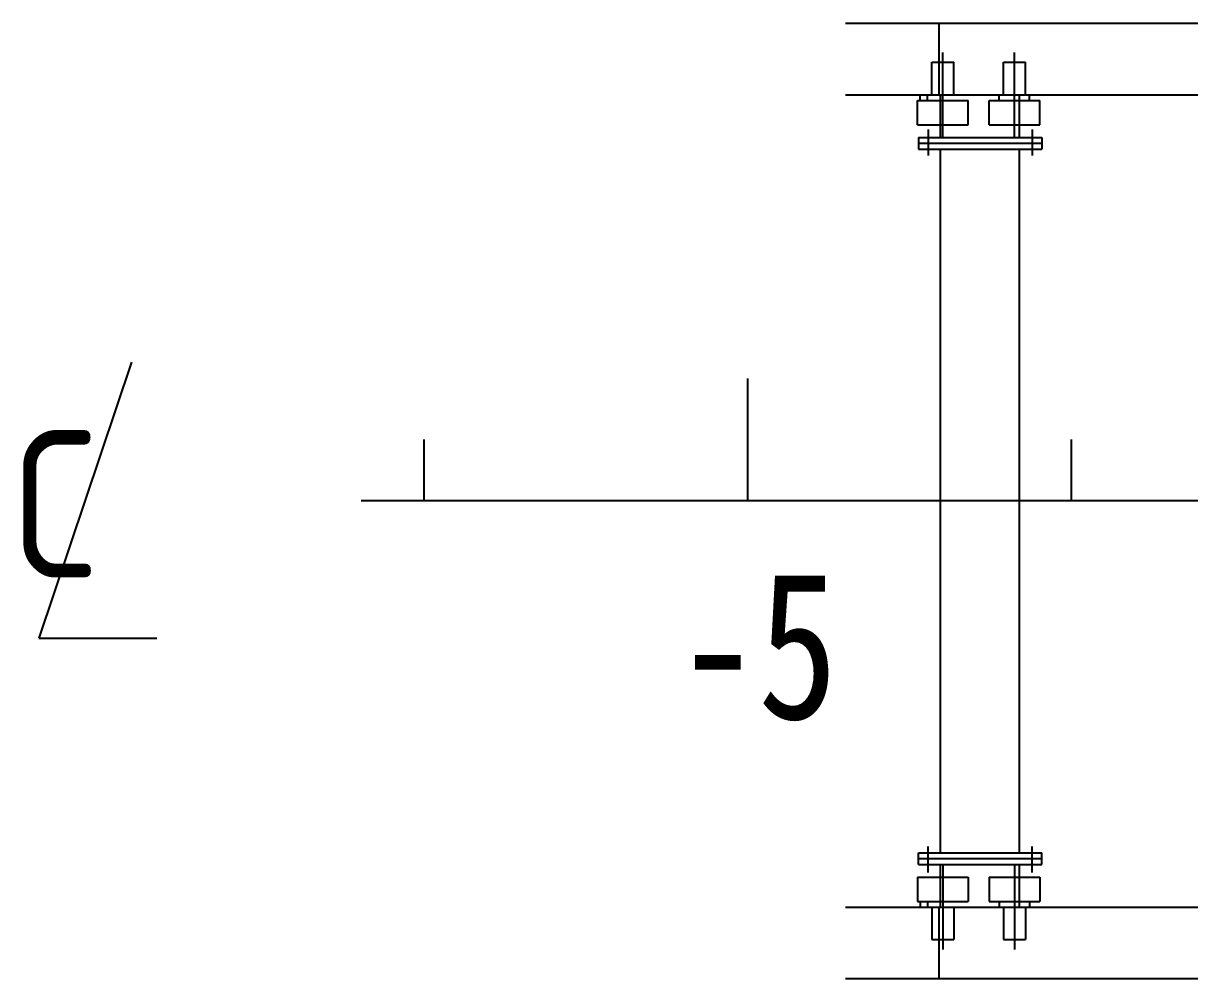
# Model space of a CAD drawing. Header units: millimetres. Extents: x -1838618 to -1600818, y -1770412 to -1553248.
# Drawn here: x -1706587 to -1704209, y -1686519 to -1684572 of the extents above; entities that cross this region are included whole.
import ezdxf

# ---------------------------------------------------------------- set-up
doc = ezdxf.new("R2010")
doc.units = ezdxf.units.MM
doc.header["$LTSCALE"] = 100
doc.linetypes.add('DSDOT03', pattern=[19, 15, -2, 0, -2])
doc.styles.add('ROMANT', font='', dxfattribs={"width": 0.8})
doc.styles.get("Standard").update_dxf_attribs({"font": 'gbenor.shx', "width": 0.9, "bigfont": 'gbcbig.shx'})
doc.styles.get('ROMANT').set_extended_font_data('SimSun')

# ---------------------------------------------------------------- blocks, each defined once
blk = doc.blocks.new('chuanddd')
at = {"color": 2}
for p, q in [((-7730.5, 1509.4), (32.1, 1509.4)), ((-7435, 1509.4), (-7435, 1283.7)), ((-7422.9, 1148.7), (-7422.9, 1416.8)), ((-7196.5, 1148.7), (-7196.5, 1416.8)), ((-7457.9, 1283.7), (-7457.9, 1386.1)), ((-7457.9, 1386.1), (-7387.9, 1386.1)), ((-7387.9, 1283.7), (-7387.9, 1386.1)), ((-7231.5, 1283.7), (-7231.5, 1386.1)), ((-7231.5, 1386.1), (-7161.5, 1386.1)), ((-7161.5, 1283.7), (-7161.5, 1386.1)), ((-7730.5, 1283.7), (-961.9, 1283.7)), ((-7502.9, 1188.9), (-7502.9, 1265.6)), ((-7502.9, 1265.6), (-7342.9, 1265.6)), ((-7495, 1265.6), (-7495, 1283.7)), ((-7470.9, 1265.6), (-7470.9, 1283.7)), ((-7430.1, 1148.3), (-7430.1, 1283.7)), ((-7342.9, 1188.9), (-7342.9, 1265.6)), ((-7276.5, 1188.9), (-7276.5, 1265.6)), ((-7276.5, 1265.6), (-7116.5, 1265.6)), ((-7244.5, 1265.6), (-7244.5, 1283.7)), ((-7180.1, 1148.3), (-7180.1, 1283.7)), ((-7148.5, 1265.6), (-7148.5, 1283.7)), ((-7116.5, 1188.9), (-7116.5, 1265.6)), ((-7502.9, 1188.9), (-7342.9, 1188.9)), ((-7276.5, 1188.9), (-7116.5, 1188.9)), ((-7500.1, 1148.3), (-7500.1, 1112.2)), ((-7500.1, 1148.3), (-7110.1, 1148.3)), ((-7469.7, 1174), (-7469.7, 1091.8)), ((-7140.5, 1174), (-7140.5, 1091.8)), ((-7110.1, 1148.3), (-7110.1, 1112.2)), ((-7500.1, 1130.2), (-7110.1, 1130.2)), ((-7500.1, 1112.2), (-7110.1, 1112.2)), ((-7430.1, -1112.2), (-7430.1, 1112.2)), ((-7180.1, -1112.2), (-7180.1, 1112.2)), ((-7469.7, -1174), (-7469.7, -1091.8)), ((-7140.5, -1174), (-7140.5, -1091.8)), ((-7500.1, -1148.3), (-7500.1, -1112.2)), ((-7500.1, -1112.2), (-7110.1, -1112.2)), ((-7500.1, -1130.2), (-7110.1, -1130.2)), ((-7110.1, -1148.3), (-7110.1, -1112.2)), ((-7500.1, -1148.3), (-7110.1, -1148.3)), ((-7430.1, -1283.7), (-7430.1, -1148.3)), ((-7422.9, -1148.7), (-7422.9, -1416.8)), ((-7196.5, -1148.7), (-7196.5, -1416.8)), ((-7180.1, -1283.7), (-7180.1, -1148.3)), ((-7502.9, -1188.9), (-7502.9, -1265.6)), ((-7502.9, -1188.9), (-7342.9, -1188.9)), ((-7342.9, -1188.9), (-7342.9, -1265.6)), ((-7276.5, -1188.9), (-7276.5, -1265.6)), ((-7276.5, -1188.9), (-7116.5, -1188.9)), ((-7116.5, -1188.9), (-7116.5, -1265.6)), ((-7730.5, -1283.7), (-961.9, -1283.7)), ((-7502.9, -1265.6), (-7342.9, -1265.6)), ((-7495, -1265.6), (-7495, -1283.7)), ((-7470.9, -1265.6), (-7470.9, -1283.7)), ((-7457.9, -1283.7), (-7457.9, -1386.1)), ((-7435, -1283.7), (-7435, -1509.4)), ((-7387.9, -1283.7), (-7387.9, -1386.1)), ((-7276.5, -1265.6), (-7116.5, -1265.6)), ((-7244.5, -1265.6), (-7244.5, -1283.7)), ((-7231.5, -1283.7), (-7231.5, -1386.1)), ((-7161.5, -1283.7), (-7161.5, -1386.1)), ((-7148.5, -1265.6), (-7148.5, -1283.7)), ((-7457.9, -1386.1), (-7387.9, -1386.1)), ((-7231.5, -1386.1), (-7161.5, -1386.1)), ((-7730.5, -1509.4), (32.1, -1509.4))]:
    blk.add_line(p, q, dxfattribs=at)
at = {"color": 2, "linetype": 'DSDOT03'}
blk.add_line((-611.7, 0), (-7894.8, 0), dxfattribs=at)
blk = doc.blocks.new('67')
at = {"color": 4}
for p, q in [((-3300, 0), (-3300, 250)), ((-3960, 0), (-3960, 125)), ((-2640, 0), (-2640, 125))]:
    blk.add_line(p, q, dxfattribs=at)
at = {"color": 4, "ltscale": 100}
blk.add_line((26786.6, 0), (-4089.1, 0), dxfattribs=at)
at = {"color": 4, "style": 'ROMANT', "width": 0.8}
blk.add_text('-5', height=300, dxfattribs=at).set_placement((-3443.1, -444))
blk = doc.blocks.new('70')
at = {"color": 4}
for p, q in [((23761.3, 283.2), (23572.6, -279.9)), ((23572.6, -279.9), (23813, -279.9))]:
    blk.add_line(p, q, dxfattribs=at)
blk.add_text('C', height=300, dxfattribs=at).set_placement((23513.6, -156.3))

msp = doc.modelspace()

# ---------------------------------------------------------------- block references
at = {"xscale": 0.6451200000010431, "yscale": 0.6451200000010431, "zscale": 0.64512}
msp.add_blockref('chuanddd', (-1699923.3, -1685545.7), dxfattribs=at)
at = {"color": 7}
for name, p in [('70', (-1730128, -1685545.7)), ('67', (-1701809.3, -1685545.7))]:
    msp.add_blockref(name, p, dxfattribs=at)

doc.saveas('drawing.dxf')
